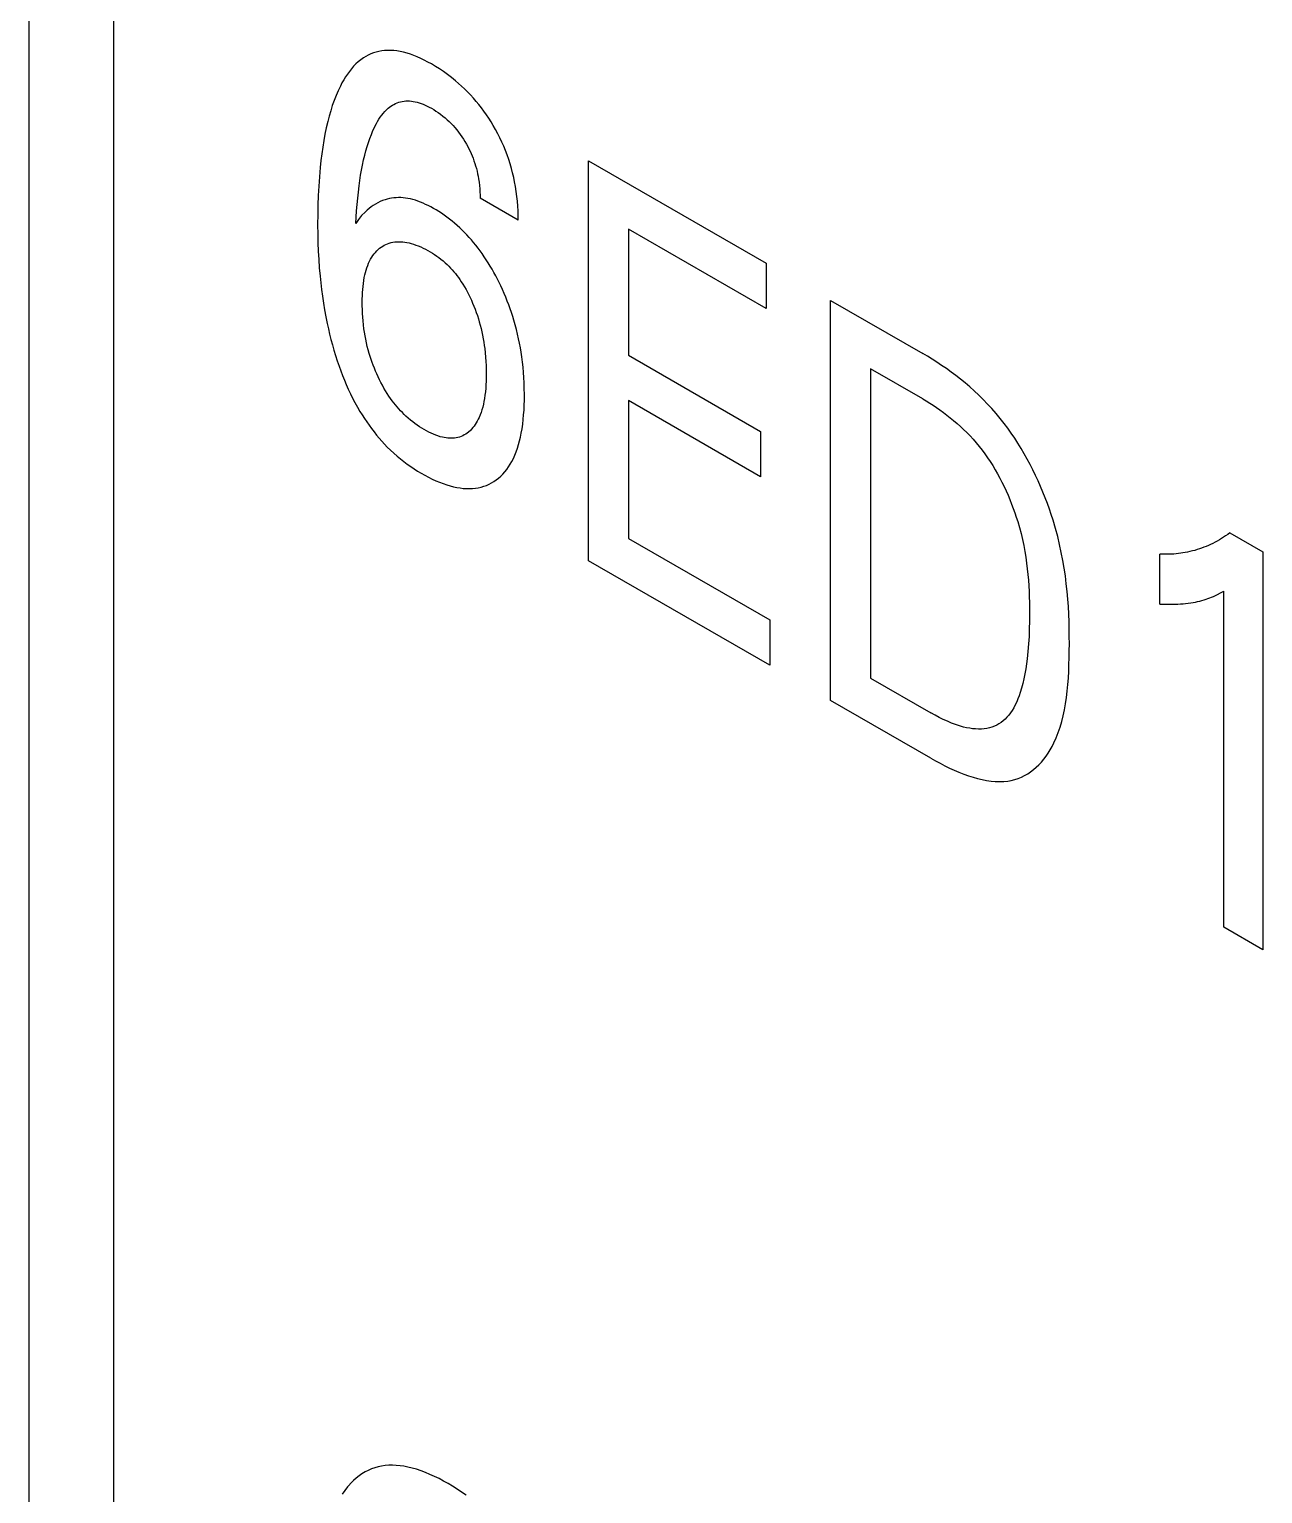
# Model space of a CAD drawing. Extents: x 0 to 420, y 0 to 297.
# Drawn here: x 170.49 to 174.76, y 125.04 to 130.12 of the extents above; entities that cross this region are included whole.
import ezdxf

# ---------------------------------------------------------------- set-up
doc = ezdxf.new("R2010")
doc.units = 0
doc.header["$LTSCALE"] = 23.1
doc.layers.add('40000_ISO', color=7, linetype='CONTINUOUS')

msp = doc.modelspace()

# ---------------------------------------------------------------- linework, layer by layer
at = {"layer": '40000_ISO', "color": 7, "linetype": 'CONTINUOUS'}
for p, q in [((170.4857, 123.5116), (170.4857, 158.6212)), ((170.7786, 123.1033), (170.7786, 158.2129)), ((171.6611, 130.0306), (171.6525, 130.026)), ((171.6699, 130.0346), (171.6611, 130.0306)), ((171.679, 130.0381), (171.6699, 130.0346)), ((171.6883, 130.0411), (171.679, 130.0381)), ((171.698, 130.0434), (171.6883, 130.0411)), ((171.7078, 130.0453), (171.698, 130.0434)), ((171.7179, 130.0465), (171.7078, 130.0453)), ((171.7282, 130.0471), (171.7179, 130.0465)), ((171.7388, 130.0471), (171.7282, 130.0471)), ((171.7495, 130.0465), (171.7388, 130.0471)), ((171.7608, 130.0452), (171.7495, 130.0465)), ((171.7722, 130.0432), (171.7608, 130.0452)), ((171.7838, 130.0405), (171.7722, 130.0432)), ((171.7956, 130.0373), (171.7838, 130.0405)), ((171.8074, 130.0335), (171.7956, 130.0373)), ((171.8194, 130.0291), (171.8074, 130.0335)), ((171.8314, 130.0242), (171.8194, 130.0291)), ((171.6029, 129.9835), (171.5957, 129.9744)), ((171.6105, 129.992), (171.6029, 129.9835)), ((171.6184, 130.0001), (171.6105, 129.992)), ((171.6266, 130.0076), (171.6184, 130.0001)), ((171.6353, 130.0146), (171.6266, 130.0076)), ((171.6443, 130.021), (171.6353, 130.0146)), ((171.6525, 130.026), (171.6443, 130.021)), ((171.8435, 130.0188), (171.8314, 130.0242)), ((171.8557, 130.0129), (171.8435, 130.0188)), ((171.8678, 130.0066), (171.8557, 130.0129)), ((171.88, 129.9999), (171.8678, 130.0066)), ((171.8941, 129.9916), (171.88, 129.9999)), ((171.9082, 129.9827), (171.8941, 129.9916)), ((171.9223, 129.9733), (171.9082, 129.9827)), ((171.5701, 129.9343), (171.5644, 129.9234)), ((171.576, 129.9448), (171.5701, 129.9343)), ((171.5823, 129.9551), (171.576, 129.9448)), ((171.5888, 129.965), (171.5823, 129.9551)), ((171.5957, 129.9744), (171.5888, 129.965)), ((171.9363, 129.9633), (171.9223, 129.9733)), ((171.9502, 129.9527), (171.9363, 129.9633)), ((171.964, 129.9415), (171.9502, 129.9527)), ((171.9746, 129.9324), (171.964, 129.9415)), ((171.9851, 129.923), (171.9746, 129.9324)), ((171.5495, 129.8906), (171.5428, 129.8735)), ((171.5567, 129.9073), (171.5495, 129.8906)), ((171.5644, 129.9234), (171.5567, 129.9073)), ((171.9955, 129.9132), (171.9851, 129.923)), ((172.0057, 129.903), (171.9955, 129.9132)), ((172.0158, 129.8925), (172.0057, 129.903)), ((172.0258, 129.8816), (172.0158, 129.8925)), ((172.0355, 129.8703), (172.0258, 129.8816)), ((171.5309, 129.8379), (171.5256, 129.8194)), ((171.5366, 129.8559), (171.5309, 129.8379)), ((171.5428, 129.8735), (171.5366, 129.8559)), ((171.7079, 129.8221), (171.7132, 129.8286)), ((171.7132, 129.8286), (171.7187, 129.8348)), ((171.7187, 129.8348), (171.7244, 129.8407)), ((171.7244, 129.8407), (171.7305, 129.8462)), ((171.7305, 129.8462), (171.7352, 129.85)), ((171.7352, 129.85), (171.7401, 129.8536)), ((171.7401, 129.8536), (171.7452, 129.8569)), ((171.7452, 129.8569), (171.7504, 129.8599)), ((171.7504, 129.8599), (171.7558, 129.8627)), ((171.7558, 129.8627), (171.7614, 129.8651)), ((171.7614, 129.8651), (171.7671, 129.8672)), ((171.7671, 129.8672), (171.773, 129.869)), ((171.773, 129.869), (171.779, 129.8703)), ((171.779, 129.8703), (171.7852, 129.8713)), ((171.7852, 129.8713), (171.7915, 129.8719)), ((171.7915, 129.8719), (171.798, 129.8721)), ((171.798, 129.8721), (171.8044, 129.8719)), ((171.8044, 129.8719), (171.8109, 129.8713)), ((171.8109, 129.8713), (171.8175, 129.8703)), ((171.8175, 129.8703), (171.8242, 129.869)), ((171.8242, 129.869), (171.831, 129.8673)), ((171.831, 129.8673), (171.8379, 129.8652)), ((171.8379, 129.8652), (171.8448, 129.8628)), ((171.8448, 129.8628), (171.8518, 129.8602)), ((171.8518, 129.8602), (171.8588, 129.8572)), ((171.8588, 129.8572), (171.8659, 129.8539)), ((171.8659, 129.8539), (171.8729, 129.8503)), ((171.8729, 129.8503), (171.88, 129.8464)), ((171.88, 129.8464), (171.8881, 129.8417)), ((171.8881, 129.8417), (171.8961, 129.8366)), ((171.8961, 129.8366), (171.9041, 129.8312)), ((171.9041, 129.8312), (171.9121, 129.8254)), ((171.9121, 129.8254), (171.92, 129.8193)), ((172.0447, 129.8592), (172.0355, 129.8703)), ((172.0536, 129.8477), (172.0447, 129.8592)), ((172.0624, 129.8359), (172.0536, 129.8477)), ((172.0708, 129.8239), (172.0624, 129.8359)), ((171.5156, 129.7789), (171.511, 129.7567)), ((171.5207, 129.8006), (171.5156, 129.7789)), ((171.5256, 129.8194), (171.5207, 129.8006)), ((171.6775, 129.7686), (171.6812, 129.7769)), ((171.6812, 129.7769), (171.6852, 129.785)), ((171.6852, 129.785), (171.6893, 129.7929)), ((171.6893, 129.7929), (171.6936, 129.8006)), ((171.6936, 129.8006), (171.6982, 129.808)), ((171.6982, 129.808), (171.7029, 129.8152)), ((171.7029, 129.8152), (171.7079, 129.8221)), ((171.92, 129.8193), (171.9279, 129.8128)), ((171.9279, 129.8128), (171.9349, 129.8066)), ((171.9349, 129.8066), (171.9419, 129.8001)), ((171.9419, 129.8001), (171.9487, 129.7934)), ((171.9487, 129.7934), (171.9554, 129.7863)), ((171.9554, 129.7863), (171.962, 129.779)), ((171.962, 129.779), (171.9684, 129.7713)), ((172.0791, 129.8116), (172.0708, 129.8239)), ((172.087, 129.7991), (172.0791, 129.8116)), ((172.0947, 129.7864), (172.087, 129.7991)), ((172.1027, 129.7723), (172.0947, 129.7864)), ((171.5069, 129.7341), (171.5032, 129.7112)), ((171.511, 129.7567), (171.5069, 129.7341)), ((171.6573, 129.7135), (171.6619, 129.7277)), ((171.6619, 129.7277), (171.6667, 129.7417)), ((171.6667, 129.7417), (171.6719, 129.7553)), ((171.6719, 129.7553), (171.6775, 129.7686)), ((171.9684, 129.7713), (171.9745, 129.7637)), ((171.9745, 129.7637), (171.9803, 129.7557)), ((171.9803, 129.7557), (171.986, 129.7476)), ((171.986, 129.7476), (171.9914, 129.7393)), ((171.9914, 129.7393), (171.9967, 129.7308)), ((171.9967, 129.7308), (172.0017, 129.7221)), ((172.1104, 129.7581), (172.1027, 129.7723)), ((172.1177, 129.7436), (172.1104, 129.7581)), ((172.1246, 129.729), (172.1177, 129.7436)), ((172.1311, 129.7144), (172.1246, 129.729)), ((171.4999, 129.688), (171.497, 129.6645)), ((171.5032, 129.7112), (171.4999, 129.688)), ((171.6451, 129.6669), (171.6493, 129.6841)), ((171.6493, 129.6841), (171.6532, 129.6989)), ((171.6532, 129.6989), (171.6573, 129.7135)), ((172.0017, 129.7221), (172.0061, 129.714)), ((172.0061, 129.714), (172.0103, 129.7058)), ((172.0103, 129.7058), (172.0142, 129.6976)), ((172.0142, 129.6976), (172.018, 129.6893)), ((172.018, 129.6893), (172.0215, 129.681)), ((172.0215, 129.681), (172.0248, 129.6726)), ((172.1372, 129.6996), (172.1311, 129.7144)), ((172.1428, 129.6849), (172.1372, 129.6996)), ((172.1483, 129.6691), (172.1428, 129.6849)), ((171.4944, 129.6407), (171.4916, 129.6087)), ((171.497, 129.6645), (171.4944, 129.6407)), ((171.6348, 129.6136), (171.6379, 129.6316)), ((171.6379, 129.6316), (171.6414, 129.6494)), ((171.6414, 129.6494), (171.6451, 129.6669)), ((172.0248, 129.6726), (172.0279, 129.6642)), ((172.0279, 129.6642), (172.0309, 129.6552)), ((172.0309, 129.6552), (172.0337, 129.6462)), ((172.0337, 129.6462), (172.0362, 129.6372)), ((172.0362, 129.6372), (172.0384, 129.6282)), ((172.0384, 129.6282), (172.0404, 129.6193)), ((172.1534, 129.6534), (172.1483, 129.6691)), ((172.1579, 129.6376), (172.1534, 129.6534)), ((172.162, 129.622), (172.1579, 129.6376)), ((172.4253, 128.2764), (172.4253, 129.6644)), ((172.4253, 129.6644), (173.0408, 129.3091)), ((171.4893, 129.5764), (171.4877, 129.5436)), ((171.4916, 129.6087), (171.4893, 129.5764)), ((171.6269, 129.5556), (171.6295, 129.5768)), ((171.6295, 129.5768), (171.632, 129.5953)), ((171.632, 129.5953), (171.6348, 129.6136)), ((172.0404, 129.6193), (172.0421, 129.6105)), ((172.0421, 129.6105), (172.0436, 129.6017)), ((172.0436, 129.6017), (172.0453, 129.5901)), ((172.0453, 129.5901), (172.0467, 129.5786)), ((172.0467, 129.5786), (172.0477, 129.5673)), ((172.1656, 129.6064), (172.162, 129.622)), ((172.1689, 129.5908), (172.1656, 129.6064)), ((172.1717, 129.5754), (172.1689, 129.5908)), ((172.1744, 129.558), (172.1717, 129.5754)), ((171.4877, 129.5436), (171.4865, 129.5106)), ((171.6226, 129.5125), (171.6246, 129.5342)), ((171.6246, 129.5342), (171.6269, 129.5556)), ((171.7027, 129.5225), (171.6945, 129.5185)), ((171.7112, 129.5261), (171.7027, 129.5225)), ((171.7199, 129.5291), (171.7112, 129.5261)), ((171.7271, 129.5312), (171.7199, 129.5291)), ((171.7345, 129.533), (171.7271, 129.5312)), ((171.742, 129.5343), (171.7345, 129.533)), ((171.7498, 129.5354), (171.742, 129.5343)), ((171.7576, 129.536), (171.7498, 129.5354)), ((171.7656, 129.5363), (171.7576, 129.536)), ((171.7737, 129.5362), (171.7656, 129.5363)), ((171.782, 129.5357), (171.7737, 129.5362)), ((171.7903, 129.5347), (171.782, 129.5357)), ((171.7988, 129.5334), (171.7903, 129.5347)), ((171.8074, 129.5316), (171.7988, 129.5334)), ((171.816, 129.5294), (171.8074, 129.5316)), ((171.8247, 129.5269), (171.816, 129.5294)), ((171.8335, 129.5239), (171.8247, 129.5269)), ((171.8423, 129.5206), (171.8335, 129.5239)), ((171.8512, 129.5169), (171.8423, 129.5206)), ((172.0477, 129.5673), (172.0484, 129.5561)), ((172.0484, 129.5561), (172.0488, 129.5452)), ((172.0488, 129.5452), (172.0489, 129.5345)), ((172.1813, 129.458), (172.0489, 129.5345)), ((172.1766, 129.5407), (172.1744, 129.558)), ((172.1784, 129.5237), (172.1766, 129.5407)), ((172.1797, 129.5069), (172.1784, 129.5237)), ((171.4858, 129.4772), (171.4857, 129.4435)), ((171.4865, 129.5106), (171.4858, 129.4772)), ((171.6194, 129.4688), (171.6209, 129.4907)), ((171.6209, 129.4907), (171.6226, 129.5125)), ((171.6381, 129.4737), (171.6274, 129.4605)), ((171.6503, 129.4862), (171.6381, 129.4737)), ((171.6571, 129.4925), (171.6503, 129.4862)), ((171.6641, 129.4984), (171.6571, 129.4925)), ((171.6714, 129.504), (171.6641, 129.4984)), ((171.6788, 129.5092), (171.6714, 129.504)), ((171.6866, 129.5141), (171.6788, 129.5092)), ((171.6945, 129.5185), (171.6866, 129.5141)), ((171.8602, 129.5129), (171.8512, 129.5169)), ((171.8692, 129.5086), (171.8602, 129.5129)), ((171.8782, 129.5039), (171.8692, 129.5086)), ((171.8872, 129.499), (171.8782, 129.5039)), ((171.8964, 129.4936), (171.8872, 129.499)), ((171.9057, 129.4879), (171.8964, 129.4936)), ((171.915, 129.4819), (171.9057, 129.4879)), ((171.9242, 129.4755), (171.915, 129.4819)), ((171.9334, 129.4689), (171.9242, 129.4755)), ((172.1806, 129.4903), (172.1797, 129.5069)), ((172.1811, 129.474), (172.1806, 129.4903)), ((172.1813, 129.458), (172.1811, 129.474)), ((171.4857, 129.4435), (171.486, 129.4082)), ((171.6181, 129.4468), (171.6194, 129.4688)), ((171.6226, 129.4538), (171.6181, 129.4468)), ((171.6274, 129.4605), (171.6226, 129.4538)), ((171.9426, 129.462), (171.9334, 129.4689)), ((171.9517, 129.4548), (171.9426, 129.462)), ((171.9607, 129.4473), (171.9517, 129.4548)), ((171.9697, 129.4395), (171.9607, 129.4473)), ((171.9786, 129.4313), (171.9697, 129.4395)), ((171.9869, 129.4234), (171.9786, 129.4313)), ((171.9951, 129.4153), (171.9869, 129.4234)), ((172.5634, 129.4273), (172.5634, 128.9895)), ((173.0408, 129.1517), (172.5634, 129.4273)), ((171.486, 129.4082), (171.4867, 129.3796)), ((171.4867, 129.3796), (171.4878, 129.3509)), ((171.7114, 129.3679), (171.7168, 129.3711)), ((171.7168, 129.3711), (171.7225, 129.3739)), ((171.7225, 129.3739), (171.7283, 129.3764)), ((171.7283, 129.3764), (171.7343, 129.3785)), ((171.7343, 129.3785), (171.7405, 129.3802)), ((171.7405, 129.3802), (171.7468, 129.3816)), ((171.7468, 129.3816), (171.7533, 129.3826)), ((171.7533, 129.3826), (171.76, 129.3832)), ((171.76, 129.3832), (171.7668, 129.3834)), ((171.7668, 129.3834), (171.7738, 129.3832)), ((171.7738, 129.3832), (171.7809, 129.3826)), ((171.7809, 129.3826), (171.788, 129.3817)), ((171.788, 129.3817), (171.7953, 129.3805)), ((171.7953, 129.3805), (171.8027, 129.3789)), ((171.8027, 129.3789), (171.8101, 129.377)), ((171.8101, 129.377), (171.8182, 129.3746)), ((171.8182, 129.3746), (171.8264, 129.3718)), ((171.8264, 129.3718), (171.8347, 129.3686)), ((171.8347, 129.3686), (171.843, 129.3651)), ((172.0032, 129.4068), (171.9951, 129.4153)), ((172.0112, 129.3982), (172.0032, 129.4068)), ((172.0191, 129.3893), (172.0112, 129.3982)), ((172.0268, 129.3802), (172.0191, 129.3893)), ((172.0344, 129.3709), (172.0268, 129.3802)), ((172.0419, 129.3614), (172.0344, 129.3709)), ((171.4878, 129.3509), (171.4894, 129.322)), ((171.4894, 129.322), (171.4914, 129.2928)), ((171.6658, 129.3159), (171.6695, 129.323)), ((171.6695, 129.323), (171.6732, 129.3292)), ((171.6732, 129.3292), (171.6772, 129.3352)), ((171.6772, 129.3352), (171.6814, 129.3409)), ((171.6814, 129.3409), (171.6859, 129.3463)), ((171.6859, 129.3463), (171.6906, 129.3513)), ((171.6906, 129.3513), (171.6955, 129.3561)), ((171.6955, 129.3561), (171.7007, 129.3604)), ((171.7007, 129.3604), (171.7061, 129.3645)), ((171.7061, 129.3645), (171.7114, 129.3679)), ((171.843, 129.3651), (171.8513, 129.3613)), ((171.8513, 129.3613), (171.8597, 129.3571)), ((171.8597, 129.3571), (171.868, 129.3526)), ((171.868, 129.3526), (171.8764, 129.3478)), ((171.8764, 129.3478), (171.8839, 129.3433)), ((171.8839, 129.3433), (171.8913, 129.3385)), ((171.8913, 129.3385), (171.8987, 129.3334)), ((171.8987, 129.3334), (171.9061, 129.3281)), ((171.9061, 129.3281), (171.9135, 129.3225)), ((171.9135, 129.3225), (171.9207, 129.3165)), ((172.0492, 129.3517), (172.0419, 129.3614)), ((172.0564, 129.3418), (172.0492, 129.3517)), ((172.0636, 129.3313), (172.0564, 129.3418)), ((172.0707, 129.3206), (172.0636, 129.3313)), ((172.0776, 129.3098), (172.0707, 129.3206)), ((171.4914, 129.2928), (171.494, 129.2633)), ((171.6476, 129.2592), (171.6494, 129.268)), ((171.6494, 129.268), (171.6515, 129.2766)), ((171.6515, 129.2766), (171.6539, 129.285)), ((171.6539, 129.285), (171.6565, 129.2931)), ((171.6565, 129.2931), (171.6593, 129.301)), ((171.6593, 129.301), (171.6624, 129.3086)), ((171.6624, 129.3086), (171.6658, 129.3159)), ((171.9207, 129.3165), (171.9279, 129.3103)), ((171.9279, 129.3103), (171.935, 129.3037)), ((171.935, 129.3037), (171.9409, 129.2979)), ((171.9409, 129.2979), (171.9467, 129.2919)), ((171.9467, 129.2919), (171.9523, 129.2857)), ((171.9523, 129.2857), (171.9579, 129.2793)), ((171.9579, 129.2793), (171.9634, 129.2727)), ((171.9634, 129.2727), (171.9687, 129.2659)), ((172.0843, 129.2988), (172.0776, 129.3098)), ((172.0908, 129.2876), (172.0843, 129.2988)), ((172.0971, 129.2764), (172.0908, 129.2876)), ((172.1032, 129.265), (172.0971, 129.2764)), ((173.0408, 129.3091), (173.0408, 129.1517)), ((171.494, 129.2633), (171.4963, 129.2403)), ((171.4963, 129.2403), (171.499, 129.2171)), ((171.499, 129.2171), (171.5021, 129.1938)), ((171.6412, 129.2067), (171.642, 129.2176)), ((171.642, 129.2176), (171.643, 129.2283)), ((171.643, 129.2283), (171.6443, 129.2388)), ((171.6443, 129.2388), (171.6458, 129.2491)), ((171.6458, 129.2491), (171.6476, 129.2592)), ((171.9687, 129.2659), (171.9739, 129.259)), ((171.9739, 129.259), (171.979, 129.2519)), ((171.979, 129.2519), (171.9839, 129.2446)), ((171.9839, 129.2446), (171.9896, 129.2358)), ((171.9896, 129.2358), (171.995, 129.2268)), ((171.995, 129.2268), (172.0003, 129.2177)), ((172.0003, 129.2177), (172.0053, 129.2084)), ((172.1092, 129.2536), (172.1032, 129.265)), ((172.1149, 129.2421), (172.1092, 129.2536)), ((172.1205, 129.2305), (172.1149, 129.2421)), ((172.1265, 129.2173), (172.1205, 129.2305)), ((172.1323, 129.2041), (172.1265, 129.2173)), ((171.5021, 129.1938), (171.5056, 129.1704)), ((171.5056, 129.1704), (171.5096, 129.1468)), ((171.6403, 129.1733), (171.6404, 129.1845)), ((171.6404, 129.1606), (171.6403, 129.1733)), ((171.6404, 129.1845), (171.6407, 129.1957)), ((171.6407, 129.1957), (171.6412, 129.2067)), ((172.0053, 129.2084), (172.01, 129.1991)), ((172.01, 129.1991), (172.0146, 129.1896)), ((172.0146, 129.1896), (172.019, 129.1802)), ((172.019, 129.1802), (172.0231, 129.1706)), ((172.0231, 129.1706), (172.0276, 129.1597)), ((172.1379, 129.1908), (172.1323, 129.2041)), ((172.1433, 129.1775), (172.1379, 129.1908)), ((172.1483, 129.1641), (172.1433, 129.1775)), ((173.2647, 127.7917), (173.2647, 129.1798)), ((173.2647, 129.1798), (173.5846, 128.9951)), ((171.5096, 129.1468), (171.5139, 129.123)), ((171.5139, 129.123), (171.5188, 129.0991)), ((171.6407, 129.1477), (171.6404, 129.1606)), ((171.6413, 129.1347), (171.6407, 129.1477)), ((171.6421, 129.1216), (171.6413, 129.1347)), ((171.6433, 129.1084), (171.6421, 129.1216)), ((172.0276, 129.1597), (172.0319, 129.1487)), ((172.0319, 129.1487), (172.0359, 129.1378)), ((172.0359, 129.1378), (172.0396, 129.1268)), ((172.0396, 129.1268), (172.0431, 129.1159)), ((172.0431, 129.1159), (172.0464, 129.1049)), ((172.1532, 129.1508), (172.1483, 129.1641)), ((172.1578, 129.1374), (172.1532, 129.1508)), ((172.1621, 129.1241), (172.1578, 129.1374)), ((172.1662, 129.1108), (172.1621, 129.1241)), ((171.5188, 129.0991), (171.5228, 129.0808)), ((171.5228, 129.0808), (171.5271, 129.0624)), ((171.6447, 129.095), (171.6433, 129.1084)), ((171.6464, 129.0815), (171.6447, 129.095)), ((171.6482, 129.0694), (171.6464, 129.0815)), ((171.6502, 129.0572), (171.6482, 129.0694)), ((172.0464, 129.1049), (172.0494, 129.094)), ((172.0494, 129.094), (172.0524, 129.0821)), ((172.0524, 129.0821), (172.0551, 129.0703)), ((172.0551, 129.0703), (172.0576, 129.0585)), ((172.1708, 129.0947), (172.1662, 129.1108)), ((172.175, 129.0787), (172.1708, 129.0947)), ((172.1789, 129.0627), (172.175, 129.0787)), ((171.5271, 129.0624), (171.5317, 129.044)), ((171.5317, 129.044), (171.5367, 129.0255)), ((171.5367, 129.0255), (171.542, 129.0069)), ((171.6525, 129.045), (171.6502, 129.0572)), ((171.6551, 129.0326), (171.6525, 129.045)), ((171.658, 129.0202), (171.6551, 129.0326)), ((171.6612, 129.0077), (171.658, 129.0202)), ((172.0576, 129.0585), (172.0598, 129.0468)), ((172.0598, 129.0468), (172.0618, 129.0352)), ((172.0618, 129.0352), (172.0636, 129.0236)), ((172.0636, 129.0236), (172.0651, 129.0122)), ((172.1825, 129.0468), (172.1789, 129.0627)), ((172.1857, 129.031), (172.1825, 129.0468)), ((172.1887, 129.0153), (172.1857, 129.031)), ((172.1913, 128.9996), (172.1887, 129.0153)), ((171.542, 129.0069), (171.5477, 128.9883)), ((171.5477, 128.9883), (171.5537, 128.9697)), ((171.5537, 128.9697), (171.5601, 128.951)), ((171.6648, 128.9952), (171.6612, 129.0077)), ((171.6678, 128.985), (171.6648, 128.9952)), ((171.6711, 128.9749), (171.6678, 128.985)), ((171.6746, 128.9647), (171.6711, 128.9749)), ((171.6783, 128.9546), (171.6746, 128.9647)), ((172.0651, 129.0122), (172.0668, 128.9972)), ((172.0668, 128.9972), (172.0681, 128.9825)), ((172.0681, 128.9825), (172.0691, 128.9679)), ((172.0691, 128.9679), (172.0698, 128.9534)), ((172.1936, 128.9841), (172.1913, 128.9996)), ((172.196, 128.9657), (172.1936, 128.9841)), ((172.198, 128.9476), (172.196, 128.9657)), ((172.5634, 128.9895), (173.0221, 128.7247)), ((173.6008, 128.9856), (173.5846, 128.9951)), ((173.6171, 128.9756), (173.6008, 128.9856)), ((173.6335, 128.9652), (173.6171, 128.9756)), ((173.6498, 128.9543), (173.6335, 128.9652)), ((171.5601, 128.951), (171.5659, 128.935)), ((171.5659, 128.935), (171.572, 128.9191)), ((171.572, 128.9191), (171.5784, 128.9032)), ((171.6823, 128.9445), (171.6783, 128.9546)), ((171.6864, 128.9343), (171.6823, 128.9445)), ((171.6908, 128.9243), (171.6864, 128.9343)), ((171.6954, 128.9142), (171.6908, 128.9243)), ((171.7001, 128.9044), (171.6954, 128.9142)), ((172.0698, 128.9534), (172.0702, 128.9391)), ((172.0702, 128.9122), (172.0699, 128.8996)), ((172.0702, 128.9391), (172.0704, 128.925)), ((172.0704, 128.925), (172.0702, 128.9122)), ((172.1996, 128.9295), (172.198, 128.9476)), ((172.2009, 128.9117), (172.1996, 128.9295)), ((172.2018, 128.894), (172.2009, 128.9117)), ((173.4029, 128.9426), (173.4029, 127.8694)), ((173.5846, 128.8377), (173.4029, 128.9426)), ((173.6662, 128.943), (173.6498, 128.9543)), ((173.6826, 128.9312), (173.6662, 128.943)), ((173.6989, 128.919), (173.6826, 128.9312)), ((173.7151, 128.9063), (173.6989, 128.919)), ((171.5784, 128.9032), (171.5851, 128.8873)), ((171.5851, 128.8873), (171.5921, 128.8715)), ((171.5921, 128.8715), (171.5994, 128.8558)), ((171.705, 128.8947), (171.7001, 128.9044)), ((171.7101, 128.8851), (171.705, 128.8947)), ((171.7155, 128.8755), (171.7101, 128.8851)), ((171.721, 128.8661), (171.7155, 128.8755)), ((171.7267, 128.8568), (171.721, 128.8661)), ((172.0674, 128.8628), (172.0659, 128.851)), ((172.0685, 128.8749), (172.0674, 128.8628)), ((172.0693, 128.8872), (172.0685, 128.8749)), ((172.0699, 128.8996), (172.0693, 128.8872)), ((172.2024, 128.8765), (172.2018, 128.894)), ((172.2027, 128.8505), (172.2024, 128.8765)), ((173.7312, 128.8931), (173.7151, 128.9063)), ((173.7472, 128.8795), (173.7312, 128.8931)), ((173.7631, 128.8653), (173.7472, 128.8795)), ((173.7787, 128.8507), (173.7631, 128.8653)), ((171.5994, 128.8558), (171.6071, 128.8403)), ((171.6071, 128.8403), (171.6152, 128.8248)), ((171.6152, 128.8248), (171.6236, 128.8096)), ((171.6236, 128.8096), (171.6324, 128.7945)), ((171.7327, 128.8477), (171.7267, 128.8568)), ((171.7389, 128.8388), (171.7327, 128.8477)), ((171.7443, 128.8313), (171.7389, 128.8388)), ((171.7499, 128.824), (171.7443, 128.8313)), ((171.7556, 128.8169), (171.7499, 128.824)), ((171.7614, 128.8099), (171.7556, 128.8169)), ((171.7674, 128.8031), (171.7614, 128.8099)), ((172.0581, 128.8097), (172.0555, 128.8003)), ((172.0604, 128.8193), (172.0581, 128.8097)), ((172.0625, 128.8292), (172.0604, 128.8193)), ((172.0642, 128.8393), (172.0625, 128.8292)), ((172.0659, 128.851), (172.0642, 128.8393)), ((172.2014, 128.7992), (172.2021, 128.8161)), ((172.2021, 128.8161), (172.2026, 128.8332)), ((172.2026, 128.8332), (172.2027, 128.8505)), ((172.5634, 128.8321), (172.5634, 128.354)), ((173.0221, 128.5673), (172.5634, 128.8321)), ((173.5846, 128.8377), (173.5964, 128.8307)), ((173.5964, 128.8307), (173.6083, 128.8235)), ((173.6083, 128.8235), (173.6202, 128.8158)), ((173.6202, 128.8158), (173.6322, 128.8079)), ((173.7941, 128.8357), (173.7787, 128.8507)), ((173.8093, 128.8201), (173.7941, 128.8357)), ((173.8242, 128.804), (173.8093, 128.8201)), ((171.6324, 128.7945), (171.6399, 128.7822)), ((171.6399, 128.7822), (171.6477, 128.77)), ((171.6477, 128.77), (171.6558, 128.758)), ((171.7734, 128.7965), (171.7674, 128.8031)), ((171.7795, 128.7901), (171.7734, 128.7965)), ((171.7858, 128.7839), (171.7795, 128.7901)), ((171.7921, 128.7779), (171.7858, 128.7839)), ((171.7997, 128.7711), (171.7921, 128.7779)), ((171.8075, 128.7645), (171.7997, 128.7711)), ((171.8153, 128.7583), (171.8075, 128.7645)), ((172.0395, 128.761), (172.036, 128.7549)), ((172.0428, 128.7673), (172.0395, 128.761)), ((172.0459, 128.7738), (172.0428, 128.7673)), ((172.0494, 128.7823), (172.0459, 128.7738)), ((172.0526, 128.7911), (172.0494, 128.7823)), ((172.0555, 128.8003), (172.0526, 128.7911)), ((172.1969, 128.75), (172.1987, 128.7661)), ((172.1987, 128.7661), (172.2002, 128.7825)), ((172.2002, 128.7825), (172.2014, 128.7992)), ((173.6322, 128.8079), (173.6441, 128.7996)), ((173.6441, 128.7996), (173.656, 128.7909)), ((173.656, 128.7909), (173.6679, 128.782)), ((173.6679, 128.782), (173.6798, 128.7726)), ((173.6798, 128.7726), (173.6915, 128.763)), ((173.6915, 128.763), (173.7032, 128.753)), ((173.8388, 128.7874), (173.8242, 128.804)), ((173.853, 128.7704), (173.8388, 128.7874)), ((173.8669, 128.7528), (173.853, 128.7704)), ((171.6558, 128.758), (171.664, 128.7462)), ((171.664, 128.7462), (171.6725, 128.7347)), ((171.6725, 128.7347), (171.6812, 128.7233)), ((171.6812, 128.7233), (171.69, 128.7123)), ((171.69, 128.7123), (171.6991, 128.7015)), ((171.8231, 128.7523), (171.8153, 128.7583)), ((171.8311, 128.7467), (171.8231, 128.7523)), ((171.839, 128.7414), (171.8311, 128.7467)), ((171.847, 128.7363), (171.839, 128.7414)), ((171.855, 128.7316), (171.847, 128.7363)), ((171.863, 128.727), (171.855, 128.7316)), ((171.8711, 128.7228), (171.863, 128.727)), ((171.8791, 128.7189), (171.8711, 128.7228)), ((171.8871, 128.7153), (171.8791, 128.7189)), ((171.8951, 128.7121), (171.8871, 128.7153)), ((171.903, 128.7093), (171.8951, 128.7121)), ((171.9108, 128.7068), (171.903, 128.7093)), ((171.9835, 128.7075), (171.9778, 128.7054)), ((171.989, 128.7099), (171.9835, 128.7075)), ((171.9943, 128.7127), (171.989, 128.7099)), ((171.9994, 128.7158), (171.9943, 128.7127)), ((172.0043, 128.7192), (171.9994, 128.7158)), ((172.009, 128.7229), (172.0043, 128.7192)), ((172.0153, 128.7285), (172.009, 128.7229)), ((172.0198, 128.7333), (172.0153, 128.7285)), ((172.0242, 128.7383), (172.0198, 128.7333)), ((172.0284, 128.7435), (172.0242, 128.7383)), ((172.0323, 128.7491), (172.0284, 128.7435)), ((172.036, 128.7549), (172.0323, 128.7491)), ((172.1892, 128.7051), (172.1919, 128.7186)), ((172.1919, 128.7186), (172.1946, 128.7341)), ((172.1946, 128.7341), (172.1969, 128.75)), ((173.0221, 128.7247), (173.0221, 128.5673)), ((173.7032, 128.753), (173.7147, 128.7426)), ((173.7147, 128.7426), (173.7261, 128.7319)), ((173.7261, 128.7319), (173.7373, 128.7208)), ((173.7373, 128.7208), (173.7483, 128.7094)), ((173.7483, 128.7094), (173.7591, 128.6976)), ((173.8793, 128.7362), (173.8669, 128.7528)), ((173.8914, 128.7192), (173.8793, 128.7362)), ((173.9032, 128.7018), (173.8914, 128.7192)), ((171.6991, 128.7015), (171.7083, 128.691)), ((171.7083, 128.691), (171.7176, 128.6808)), ((171.7176, 128.6808), (171.7271, 128.6709)), ((171.7271, 128.6709), (171.7383, 128.6599)), ((171.7383, 128.6599), (171.7497, 128.6493)), ((171.9186, 128.7048), (171.9108, 128.7068)), ((171.9249, 128.7035), (171.9186, 128.7048)), ((171.9311, 128.7024), (171.9249, 128.7035)), ((171.9373, 128.7017), (171.9311, 128.7024)), ((171.9434, 128.7012), (171.9373, 128.7017)), ((171.9493, 128.7011), (171.9434, 128.7012)), ((171.9552, 128.7013), (171.9493, 128.7011)), ((171.9609, 128.7018), (171.9552, 128.7013)), ((171.9665, 128.7026), (171.9609, 128.7018)), ((171.972, 128.7038), (171.9665, 128.7026)), ((171.9778, 128.7054), (171.972, 128.7038)), ((172.1745, 128.6545), (172.1787, 128.6666)), ((172.1787, 128.6666), (172.1826, 128.6791)), ((172.1826, 128.6791), (172.1861, 128.692)), ((172.1861, 128.692), (172.1892, 128.7051)), ((173.7591, 128.6976), (173.7697, 128.6855)), ((173.7697, 128.6855), (173.7801, 128.673)), ((173.7801, 128.673), (173.7902, 128.6601)), ((173.7902, 128.6601), (173.7998, 128.6471)), ((173.9146, 128.6841), (173.9032, 128.7018)), ((173.9257, 128.6661), (173.9146, 128.6841)), ((173.9364, 128.6478), (173.9257, 128.6661)), ((171.7497, 128.6493), (171.7613, 128.6392)), ((171.7613, 128.6392), (171.7729, 128.6295)), ((171.7729, 128.6295), (171.7846, 128.6203)), ((171.7846, 128.6203), (171.7965, 128.6115)), ((171.7965, 128.6115), (171.8084, 128.6031)), ((172.148, 128.6018), (172.1538, 128.611)), ((172.1538, 128.611), (172.1593, 128.6207)), ((172.1593, 128.6207), (172.1648, 128.6315)), ((172.1648, 128.6315), (172.1699, 128.6428)), ((172.1699, 128.6428), (172.1745, 128.6545)), ((173.7998, 128.6471), (173.8092, 128.6338)), ((173.8092, 128.6338), (173.8182, 128.6202)), ((173.8182, 128.6202), (173.827, 128.6063)), ((173.827, 128.6063), (173.8355, 128.5921)), ((173.9468, 128.6292), (173.9364, 128.6478)), ((173.9568, 128.6105), (173.9468, 128.6292)), ((173.9664, 128.5915), (173.9568, 128.6105)), ((171.8084, 128.6031), (171.8203, 128.5951)), ((171.8203, 128.5951), (171.8323, 128.5876)), ((171.8323, 128.5876), (171.8442, 128.5804)), ((171.8442, 128.5804), (171.8571, 128.5731)), ((171.8571, 128.5731), (171.8699, 128.5662)), ((171.8699, 128.5662), (171.8827, 128.5599)), ((171.8827, 128.5599), (171.8954, 128.554)), ((172.097, 128.5512), (172.1051, 128.5567)), ((172.1051, 128.5567), (172.1131, 128.5629)), ((172.1131, 128.5629), (172.1208, 128.5697)), ((172.1208, 128.5697), (172.1281, 128.577)), ((172.1281, 128.577), (172.1351, 128.5848)), ((172.1351, 128.5848), (172.1417, 128.5931)), ((172.1417, 128.5931), (172.148, 128.6018)), ((173.8355, 128.5921), (173.8437, 128.5778)), ((173.8437, 128.5778), (173.8516, 128.5632)), ((173.8516, 128.5632), (173.8591, 128.5485)), ((173.9757, 128.5724), (173.9664, 128.5915)), ((173.9846, 128.5531), (173.9757, 128.5724)), ((171.8954, 128.554), (171.9081, 128.5486)), ((171.9081, 128.5486), (171.9207, 128.5438)), ((171.9207, 128.5438), (171.9333, 128.5396)), ((171.9333, 128.5396), (171.9457, 128.5359)), ((171.9457, 128.5359), (171.9571, 128.533)), ((171.9571, 128.533), (171.9684, 128.5306)), ((171.9684, 128.5306), (171.9795, 128.5288)), ((171.9795, 128.5288), (171.9905, 128.5275)), ((171.9905, 128.5275), (172.0014, 128.5268)), ((172.0014, 128.5268), (172.012, 128.5266)), ((172.012, 128.5266), (172.0225, 128.527)), ((172.0225, 128.527), (172.0327, 128.528)), ((172.0327, 128.528), (172.0427, 128.5296)), ((172.0427, 128.5296), (172.0524, 128.5318)), ((172.0524, 128.5318), (172.0619, 128.5345)), ((172.0619, 128.5345), (172.0711, 128.5379)), ((172.0711, 128.5379), (172.0801, 128.5418)), ((172.0801, 128.5418), (172.0887, 128.5462)), ((172.0887, 128.5462), (172.097, 128.5512)), ((173.8591, 128.5485), (173.8664, 128.5336)), ((173.8664, 128.5336), (173.8734, 128.5185)), ((173.8734, 128.5185), (173.8801, 128.5034)), ((173.9932, 128.5337), (173.9846, 128.5531)), ((174.0013, 128.5143), (173.9932, 128.5337)), ((174.0091, 128.4948), (174.0013, 128.5143)), ((173.8801, 128.5034), (173.8865, 128.4883)), ((173.8865, 128.4883), (173.8925, 128.473)), ((173.8925, 128.473), (173.8982, 128.4578)), ((173.8982, 128.4578), (173.9036, 128.4425)), ((174.0165, 128.4753), (174.0091, 128.4948)), ((174.0235, 128.4558), (174.0165, 128.4753)), ((174.0301, 128.4363), (174.0235, 128.4558)), ((173.9036, 128.4425), (173.9087, 128.4273)), ((173.9087, 128.4273), (173.9135, 128.4122)), ((173.9135, 128.4122), (173.9196, 128.3911)), ((174.0363, 128.4169), (174.0301, 128.4363)), ((174.0446, 128.3887), (174.0363, 128.4169)), ((172.5634, 128.354), (173.0536, 128.071)), ((173.9196, 128.3911), (173.9251, 128.3703)), ((173.9251, 128.3703), (173.93, 128.3496)), ((174.0522, 128.3606), (174.0446, 128.3887)), ((174.0589, 128.3328), (174.0522, 128.3606)), ((174.6204, 128.3534), (174.6131, 128.3489)), ((174.6277, 128.358), (174.6204, 128.3534)), ((174.6348, 128.3628), (174.6277, 128.358)), ((174.6418, 128.3677), (174.6348, 128.3628)), ((174.6488, 128.3729), (174.6418, 128.3677)), ((174.6488, 128.3729), (174.7633, 128.3068)), ((173.93, 128.3496), (173.9344, 128.329)), ((173.9344, 128.329), (173.9382, 128.3086)), ((173.9382, 128.3086), (173.9416, 128.2884)), ((174.0649, 128.3051), (174.0589, 128.3328)), ((174.0702, 128.2777), (174.0649, 128.3051)), ((174.4711, 128.3013), (174.4633, 128.3004)), ((174.4789, 128.3023), (174.4711, 128.3013)), ((174.4866, 128.3034), (174.4789, 128.3023)), ((174.4942, 128.3047), (174.4866, 128.3034)), ((174.5026, 128.3063), (174.4942, 128.3047)), ((174.511, 128.3082), (174.5026, 128.3063)), ((174.5193, 128.3102), (174.511, 128.3082)), ((174.5275, 128.3124), (174.5193, 128.3102)), ((174.5356, 128.3148), (174.5275, 128.3124)), ((174.5436, 128.3173), (174.5356, 128.3148)), ((174.5515, 128.32), (174.5436, 128.3173)), ((174.5594, 128.323), (174.5515, 128.32)), ((174.5672, 128.3261), (174.5594, 128.323)), ((174.5748, 128.3293), (174.5672, 128.3261)), ((174.5827, 128.3329), (174.5748, 128.3293)), ((174.5904, 128.3366), (174.5827, 128.3329)), ((174.5981, 128.3405), (174.5904, 128.3366)), ((174.6056, 128.3446), (174.5981, 128.3405)), ((174.6131, 128.3489), (174.6056, 128.3446)), ((174.7633, 128.3068), (174.7633, 126.9266)), ((173.0536, 127.9136), (172.4253, 128.2764)), ((173.9416, 128.2884), (173.9445, 128.2683)), ((173.9445, 128.2683), (173.9469, 128.2483)), ((174.0748, 128.2505), (174.0702, 128.2777)), ((174.0788, 128.2234), (174.0748, 128.2505)), ((174.4069, 128.1259), (174.4069, 128.299)), ((174.4151, 128.2987), (174.4069, 128.299)), ((174.4233, 128.2986), (174.4151, 128.2987)), ((174.4314, 128.2987), (174.4233, 128.2986)), ((174.4395, 128.2989), (174.4314, 128.2987)), ((174.4475, 128.2992), (174.4395, 128.2989)), ((174.4554, 128.2997), (174.4475, 128.2992)), ((174.4633, 128.3004), (174.4554, 128.2997)), ((173.9469, 128.2483), (173.949, 128.2285)), ((173.949, 128.2285), (173.9507, 128.2088)), ((173.9507, 128.2088), (173.952, 128.1893)), ((174.0822, 128.1966), (174.0788, 128.2234)), ((173.952, 128.1893), (173.953, 128.17)), ((173.953, 128.17), (173.9538, 128.1507)), ((173.9538, 128.1507), (173.9543, 128.1316)), ((174.085, 128.1699), (174.0822, 128.1966)), ((174.0873, 128.1433), (174.085, 128.1699)), ((174.5798, 128.1471), (174.586, 128.1496)), ((174.586, 128.1496), (174.5929, 128.1525)), ((174.5929, 128.1525), (174.5996, 128.1556)), ((174.5996, 128.1556), (174.6063, 128.1589)), ((174.6063, 128.1589), (174.6172, 128.1645)), ((174.6172, 128.1645), (174.628, 128.1704)), ((174.628, 127.0047), (174.628, 128.1704)), ((173.9543, 128.1316), (173.9545, 128.1127)), ((173.9545, 128.1127), (173.9546, 128.0939)), ((174.0892, 128.117), (174.0873, 128.1433)), ((174.0906, 128.0908), (174.0892, 128.117)), ((174.4069, 128.1259), (174.4173, 128.1256)), ((174.4173, 128.1256), (174.4277, 128.1253)), ((174.4277, 128.1253), (174.4381, 128.1252)), ((174.4381, 128.1252), (174.4484, 128.1253)), ((174.4484, 128.1253), (174.4587, 128.1255)), ((174.4587, 128.1255), (174.4689, 128.1258)), ((174.4689, 128.1258), (174.478, 128.1263)), ((174.478, 128.1263), (174.487, 128.127)), ((174.487, 128.127), (174.496, 128.1278)), ((174.496, 128.1278), (174.5048, 128.1288)), ((174.5048, 128.1288), (174.5136, 128.13)), ((174.5136, 128.13), (174.5223, 128.1314)), ((174.5223, 128.1314), (174.53, 128.1328)), ((174.53, 128.1328), (174.5376, 128.1344)), ((174.5376, 128.1344), (174.5451, 128.1362)), ((174.5451, 128.1362), (174.5526, 128.1381)), ((174.5526, 128.1381), (174.5599, 128.1402)), ((174.5599, 128.1402), (174.5672, 128.1426)), ((174.5672, 128.1426), (174.5735, 128.1448)), ((174.5735, 128.1448), (174.5798, 128.1471)), ((173.0536, 128.071), (173.0536, 127.9136)), ((173.9544, 128.0668), (173.9538, 128.0401)), ((173.9546, 128.0939), (173.9544, 128.0668)), ((174.0916, 128.0648), (174.0906, 128.0908)), ((174.0923, 128.0389), (174.0916, 128.0648)), ((173.9528, 128.0136), (173.9513, 127.9876)), ((173.9538, 128.0401), (173.9528, 128.0136)), ((174.0926, 128.0132), (174.0923, 128.0389)), ((174.0927, 127.9876), (174.0926, 128.0132)), ((173.9492, 127.9618), (173.9466, 127.9365)), ((173.9513, 127.9876), (173.9492, 127.9618)), ((174.0922, 127.9397), (174.0926, 127.9635)), ((174.0926, 127.9635), (174.0927, 127.9876)), ((173.9417, 127.9012), (173.9388, 127.884)), ((173.9443, 127.9187), (173.9417, 127.9012)), ((173.9466, 127.9365), (173.9443, 127.9187)), ((174.0905, 127.8926), (174.0915, 127.916)), ((174.0915, 127.916), (174.0922, 127.9397)), ((173.4029, 127.8694), (173.6125, 127.7483)), ((173.9316, 127.8505), (173.9273, 127.8343)), ((173.9354, 127.867), (173.9316, 127.8505)), ((173.9388, 127.884), (173.9354, 127.867)), ((174.0852, 127.8241), (174.0874, 127.8466)), ((174.0874, 127.8466), (174.0892, 127.8694)), ((174.0892, 127.8694), (174.0905, 127.8926)), ((173.9146, 127.7967), (173.9101, 127.7862)), ((173.9187, 127.8075), (173.9146, 127.7967)), ((173.9225, 127.8186), (173.9187, 127.8075)), ((173.9273, 127.8343), (173.9225, 127.8186)), ((174.0794, 127.7803), (174.0826, 127.802)), ((174.0826, 127.802), (174.0852, 127.8241)), ((173.6118, 127.5913), (173.2647, 127.7917)), ((173.6268, 127.7403), (173.6125, 127.7483)), ((173.8887, 127.7484), (173.8823, 127.7401)), ((173.8946, 127.7571), (173.8887, 127.7484)), ((173.9002, 127.7664), (173.8946, 127.7571)), ((173.9053, 127.7761), (173.9002, 127.7664)), ((173.9101, 127.7862), (173.9053, 127.7761)), ((174.0713, 127.7384), (174.0756, 127.7591)), ((174.0756, 127.7591), (174.0794, 127.7803)), ((173.6411, 127.7327), (173.6268, 127.7403)), ((173.6554, 127.7256), (173.6411, 127.7327)), ((173.6697, 127.7191), (173.6554, 127.7256)), ((173.6838, 127.7131), (173.6697, 127.7191)), ((173.698, 127.7078), (173.6838, 127.7131)), ((173.712, 127.7032), (173.698, 127.7078)), ((173.7258, 127.6993), (173.712, 127.7032)), ((173.7365, 127.6969), (173.7258, 127.6993)), ((173.747, 127.6949), (173.7365, 127.6969)), ((173.7574, 127.6934), (173.747, 127.6949)), ((173.7677, 127.6925), (173.7574, 127.6934)), ((173.7778, 127.6921), (173.7677, 127.6925)), ((173.7876, 127.6923), (173.7778, 127.6921)), ((173.7973, 127.6931), (173.7876, 127.6923)), ((173.8067, 127.6945), (173.7973, 127.6931)), ((173.8158, 127.6966), (173.8067, 127.6945)), ((173.8244, 127.6992), (173.8158, 127.6966)), ((173.8328, 127.7024), (173.8244, 127.6992)), ((173.8408, 127.7062), (173.8328, 127.7024)), ((173.8485, 127.7105), (173.8408, 127.7062)), ((173.856, 127.7155), (173.8485, 127.7105)), ((173.8631, 127.7209), (173.856, 127.7155)), ((173.8698, 127.7268), (173.8631, 127.7209)), ((173.8763, 127.7332), (173.8698, 127.7268)), ((173.8823, 127.7401), (173.8763, 127.7332)), ((174.0543, 127.6798), (174.0607, 127.6987)), ((174.0607, 127.6987), (174.0663, 127.7183)), ((174.0663, 127.7183), (174.0713, 127.7384)), ((174.0331, 127.6319), (174.0393, 127.644)), ((174.0393, 127.644), (174.0472, 127.6616)), ((174.0472, 127.6616), (174.0543, 127.6798)), ((173.6118, 127.5913), (173.6281, 127.5822)), ((174.004, 127.5875), (174.0119, 127.5979)), ((174.0119, 127.5979), (174.0194, 127.6087)), ((174.0194, 127.6087), (174.0264, 127.6201)), ((174.0264, 127.6201), (174.0331, 127.6319)), ((173.6281, 127.5822), (173.6444, 127.5734)), ((173.6444, 127.5734), (173.6608, 127.5649)), ((173.6608, 127.5649), (173.6772, 127.557)), ((173.6772, 127.557), (173.6936, 127.5495)), ((173.6936, 127.5495), (173.71, 127.5425)), ((173.71, 127.5425), (173.7263, 127.5361)), ((173.9482, 127.5373), (173.9585, 127.5441)), ((173.9585, 127.5441), (173.9684, 127.5516)), ((173.9684, 127.5516), (173.9779, 127.5597)), ((173.9779, 127.5597), (173.987, 127.5684)), ((173.987, 127.5684), (173.9957, 127.5777)), ((173.9957, 127.5777), (174.004, 127.5875)), ((173.7263, 127.5361), (173.7425, 127.5303)), ((173.7425, 127.5303), (173.7586, 127.5251)), ((173.7586, 127.5251), (173.7745, 127.5206)), ((173.7745, 127.5206), (173.7903, 127.5169)), ((173.7903, 127.5169), (173.8058, 127.5139)), ((173.8058, 127.5139), (173.8211, 127.5117)), ((173.8211, 127.5117), (173.836, 127.5104)), ((173.836, 127.5104), (173.8507, 127.51)), ((173.8507, 127.51), (173.865, 127.5105)), ((173.865, 127.5105), (173.879, 127.512)), ((173.879, 127.512), (173.8914, 127.5142)), ((173.8914, 127.5142), (173.9035, 127.5173)), ((173.9035, 127.5173), (173.9152, 127.5212)), ((173.9152, 127.5212), (173.9266, 127.5258)), ((173.9266, 127.5258), (173.9376, 127.5312)), ((173.9376, 127.5312), (173.9482, 127.5373)), ((174.7633, 126.9266), (174.628, 127.0047)), ((171.6294, 125.1011), (171.6197, 125.0934)), ((171.6395, 125.1082), (171.6294, 125.1011)), ((171.65, 125.1145), (171.6395, 125.1082)), ((171.6609, 125.1202), (171.65, 125.1145)), ((171.6722, 125.1251), (171.6609, 125.1202)), ((171.6838, 125.1292), (171.6722, 125.1251)), ((171.6955, 125.1324), (171.6838, 125.1292)), ((171.7074, 125.1349), (171.6955, 125.1324)), ((171.7197, 125.1366), (171.7074, 125.1349)), ((171.7323, 125.1376), (171.7197, 125.1366)), ((171.7452, 125.1378), (171.7323, 125.1376)), ((171.7583, 125.1374), (171.7452, 125.1378)), ((171.7716, 125.1362), (171.7583, 125.1374)), ((171.7851, 125.1343), (171.7716, 125.1362)), ((171.7988, 125.1317), (171.7851, 125.1343)), ((171.8138, 125.1281), (171.7988, 125.1317)), ((171.829, 125.1237), (171.8138, 125.1281)), ((171.8443, 125.1186), (171.829, 125.1237)), ((171.8598, 125.1128), (171.8443, 125.1186)), ((171.8753, 125.1063), (171.8598, 125.1128)), ((171.8909, 125.0992), (171.8753, 125.1063)), ((171.5799, 125.0502), (171.5708, 125.0371)), ((171.5895, 125.0627), (171.5799, 125.0502)), ((171.593, 125.0669), (171.5895, 125.0627)), ((171.6015, 125.0763), (171.593, 125.0669)), ((171.6104, 125.0851), (171.6015, 125.0763)), ((171.6197, 125.0934), (171.6104, 125.0851)), ((171.9066, 125.0914), (171.8909, 125.0992)), ((171.9223, 125.0831), (171.9066, 125.0914)), ((171.938, 125.0743), (171.9223, 125.0831)), ((171.9536, 125.065), (171.938, 125.0743)), ((171.9692, 125.0552), (171.9536, 125.065)), ((171.9848, 125.0449), (171.9692, 125.0552)), ((172.0003, 125.0341), (171.9848, 125.0449))]:
    msp.add_line(p, q, dxfattribs=at)

doc.saveas('drawing.dxf')
